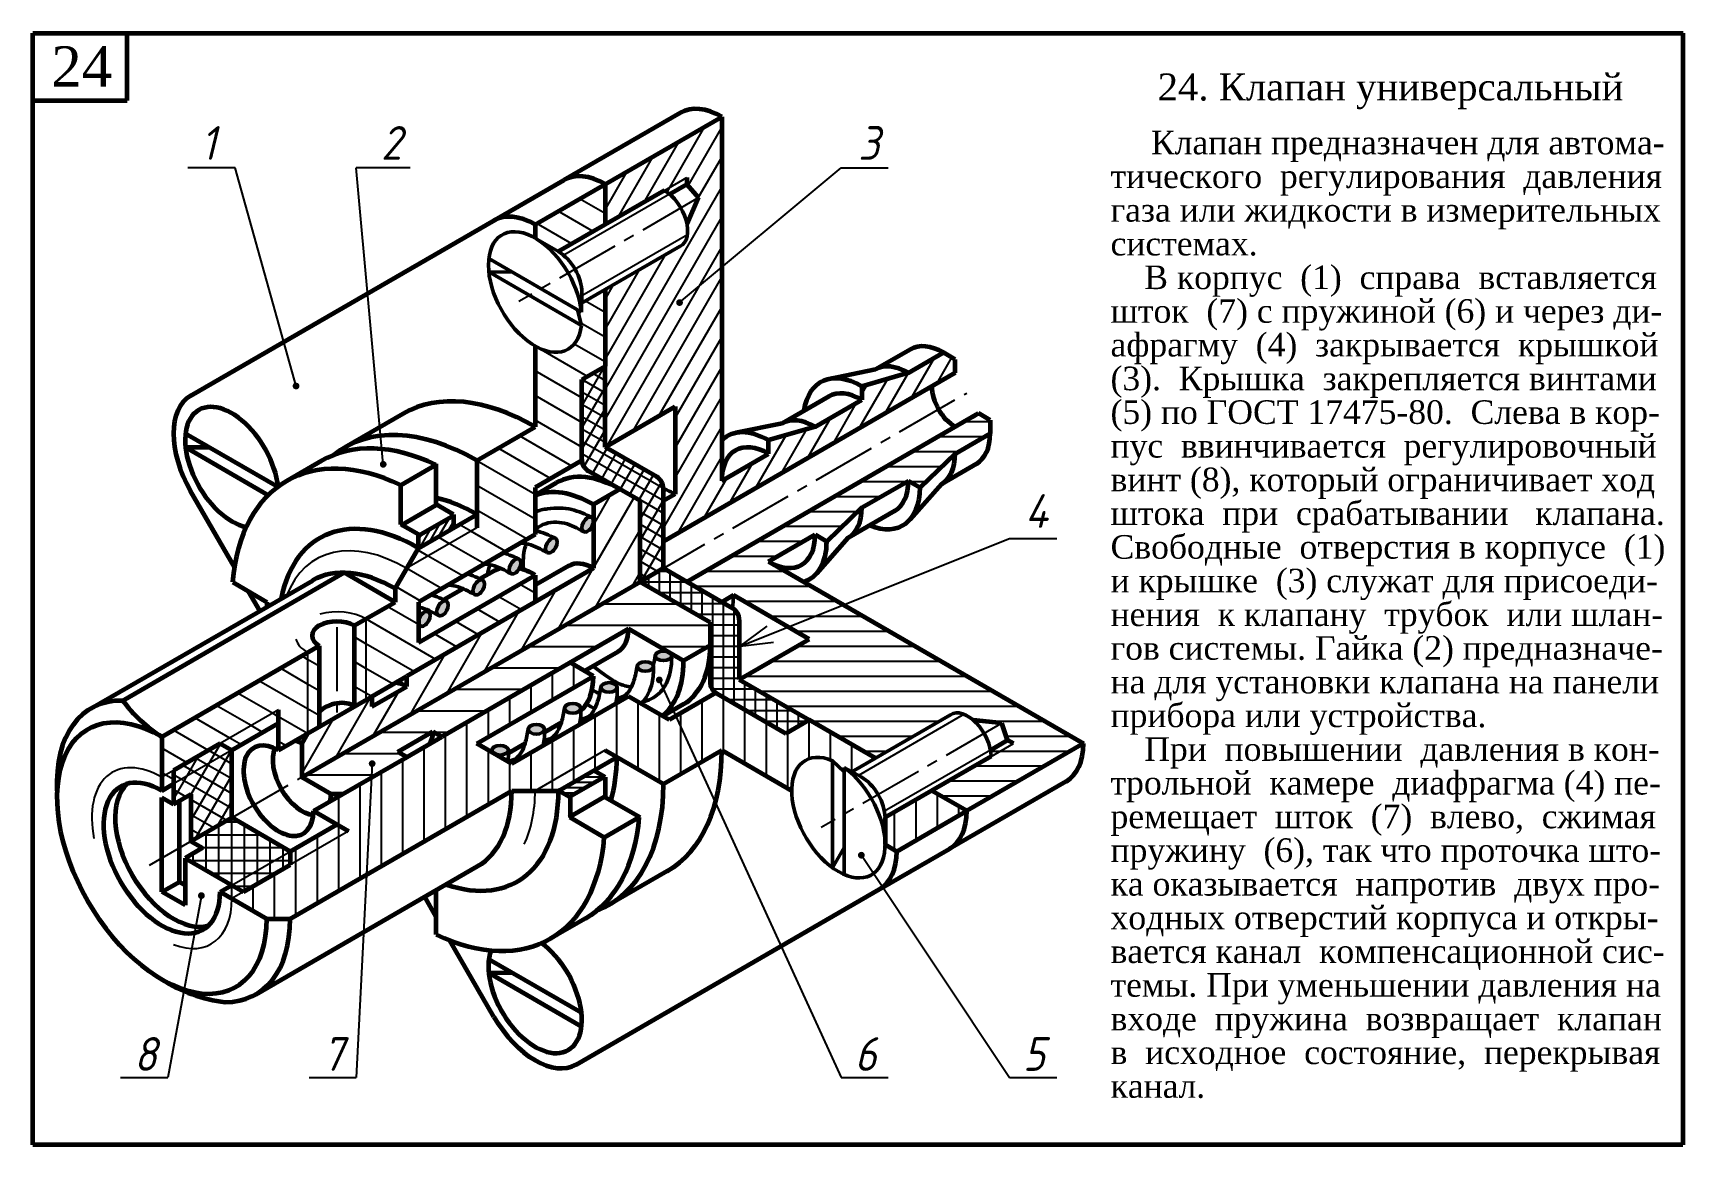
# Model space of a CAD drawing. Header units: millimetres. Extents: x -255 to 513, y 132 to 472.
# Drawn here: x -255 to -10, y 132 to 297 of the extents above; entities that cross this region are included whole.
import ezdxf

# ---------------------------------------------------------------- set-up
doc = ezdxf.new("R2010")
doc.units = ezdxf.units.MM
doc.header["$LTSCALE"] = 0.5
doc.linetypes.add('осевая2', pattern=[28.575, 19.05, -3.175, 3.175, -3.175])
doc.styles.get("Standard").update_dxf_attribs({"font": 'isocpeui.ttf', "width": 0.9})
doc.styles.add('стиль1', font='TIMES.TTF')

msp = doc.modelspace()

# ---------------------------------------------------------------- hatches: boundary and pattern name
at = {"lineweight": -3}
h = msp.add_hatch(dxfattribs=at)
h.set_pattern_fill('ANSI37', scale=0.5, angle=15, style=0)
h.set_pattern_definition([(60, (-285, 112), (-1.374815, 0.79375), []), (150, (-285, 112), (-0.79375, -1.374815), [])])
h.paths.add_polyline_path([(-161.39, 229.41, 0.267949), (-162.39, 231.15), (-170.05, 235.57), (-170.05, 247.57), (-173.51, 245.57), (-173.51, 233.72, 0.267949), (-172.51, 231.99), (-164.85, 227.57), (-164.85, 215.57), (-161.39, 217.57)])
h = msp.add_hatch(dxfattribs=at)
h.set_pattern_fill('ANSI31', angle=15, style=0)
h.set_pattern_definition([(60, (-292.16, 117.068), (-2.74963, 1.5875), [])])
h.paths.add_polyline_path([(-171.78, 217.57), (-199.5, 201.57), (-199.5, 200.04), (-204.69, 197.04), (-204.69, 198.57), (-214.22, 193.07), (-215.08, 191.57), (-215.08, 186.57), (-164.85, 215.57), (-164.85, 227.57), (-167.85, 229.3), (-171.78, 227.03)])
h = msp.add_hatch(dxfattribs=at)
h.set_pattern_fill('ANSI31', scale=0.25, angle=15, style=0)
h.set_pattern_definition([(60, (-285, 112), (-0.6874077, 0.396875), [])])
h.paths.add_polyline_path([(-192.57, 223.57), (-192.57, 225.43), (-197.76, 222.43), (-197.76, 220.57)])
h = msp.add_hatch(color=7)
edge = h.paths.add_edge_path()
edge.add_ellipse((-196.9, 210.07), major_axis=(-0.61, -1.06), ratio=0.57735, start_angle=0, end_angle=360)
edge = h.paths.add_edge_path()
edge.add_ellipse((-194.2, 211.62), major_axis=(-0.61, -1.06), ratio=0.57735, start_angle=0, end_angle=360)
edge = h.paths.add_edge_path()
edge.add_ellipse((-188.81, 214.73), major_axis=(-0.61, -1.06), ratio=0.57735, start_angle=0, end_angle=360)
edge = h.paths.add_edge_path()
edge.add_ellipse((-183.43, 217.85), major_axis=(-0.61, -1.06), ratio=0.57735, start_angle=0, end_angle=360)
edge = h.paths.add_edge_path()
edge.add_ellipse((-178.04, 220.96), major_axis=(-0.61, -1.06), ratio=0.57735, start_angle=0, end_angle=360)
edge = h.paths.add_edge_path()
edge.add_ellipse((-172.65, 224.07), major_axis=(-0.61, -1.06), ratio=0.57735, start_angle=0, end_angle=360)
h = msp.add_hatch(dxfattribs=at)
h.set_pattern_fill('ANSI31', angle=135, style=0)
h.set_pattern_definition([(180, (-292.16, 117.068), (-7e-16, -3.175), [])])
edge = h.paths.add_edge_path()
edge.add_line((-215.08, 186.57), (-210.75, 184.07))
edge.add_line((-210.75, 184.07), (-209.02, 184.07))
edge.add_line((-209.02, 184.07), (-199.5, 189.57))
edge.add_line((-199.5, 189.57), (-200.83, 190.34))
edge.add_line((-200.83, 190.34), (-195.62, 193.35))
edge.add_ellipse((-199.5, 195.57), major_axis=(2.74, -4.74), ratio=0.57735, start_angle=18.4118, end_angle=45)
edge.add_line((-195.62, 193.33), (-194.3, 192.57))
edge.add_line((-194.3, 192.57), (-166.59, 208.57))
edge.add_line((-166.59, 208.57), (-158.4, 203.84))
edge.add_line((-158.4, 203.84), (-154.46, 206.11))
edge.add_line((-154.46, 206.11), (-154.46, 209.57))
edge.add_line((-154.46, 209.57), (-164.85, 215.57))
edge.add_line((-164.85, 215.57), (-215.08, 186.57))
h = msp.add_hatch(color=7)
edge = h.paths.add_edge_path()
edge.add_ellipse((-185.64, 190.57), major_axis=(-1.22, 0), ratio=0.57735, start_angle=0, end_angle=360, ccw=False)
edge = h.paths.add_edge_path()
edge.add_ellipse((-180.25, 193.68), major_axis=(-1.22, 0), ratio=0.57735, start_angle=0, end_angle=360, ccw=False)
edge = h.paths.add_edge_path()
edge.add_ellipse((-174.86, 196.79), major_axis=(-1.22, 0), ratio=0.57735, start_angle=0, end_angle=360, ccw=False)
edge = h.paths.add_edge_path()
edge.add_ellipse((-169.47, 199.9), major_axis=(-1.22, 0), ratio=0.57735, start_angle=0, end_angle=360, ccw=False)
edge = h.paths.add_edge_path()
edge.add_ellipse((-164.08, 203.01), major_axis=(-1.22, 0), ratio=0.57735, start_angle=0, end_angle=360, ccw=False)
edge = h.paths.add_edge_path()
edge.add_ellipse((-161.39, 204.57), major_axis=(-1.22, 0), ratio=0.57735, start_angle=0, end_angle=360, ccw=False)
h = msp.add_hatch(dxfattribs=at)
h.set_pattern_fill('ANSI37', scale=0.6, angle=15, style=0)
h.set_pattern_definition([(60, (-292.16, 117.068), (-1.64978, 0.9525), []), (150, (-292.16, 117.068), (-0.9525, -1.64978), [])])
h.paths.add_polyline_path([(-231.54, 184.07), (-231.54, 177.07), (-225.48, 180.57), (-225.48, 190.57), (-234.14, 185.57), (-234.14, 182.57)])
h.paths.add_polyline_path([(-225.48, 190.57), (-227.21, 191.57), (-234.14, 187.57), (-234.14, 185.57)])
h = msp.add_hatch(dxfattribs=at)
h.set_pattern_fill('ANSI31', scale=0.25, angle=135, style=0)
h.set_pattern_definition([(180, (-285, 112), (-2e-16, -0.79375), [])])
h.paths.add_polyline_path([(-170.17, 186.64), (-171.78, 187.57), (-176.98, 184.57), (-175.37, 183.64)])
h = msp.add_hatch(dxfattribs=at)
h.set_pattern_fill('ANSI37', scale=0.6, angle=45, style=0)
h.set_pattern_definition([(90, (-292.16, 117.068), (-1.905, 3e-16), []), (180, (-292.16, 117.068), (-3e-16, -1.905), [])])
h.paths.add_polyline_path([(-216.82, 175.57), (-225.48, 180.57), (-231.54, 177.07), (-229.81, 176.07), (-232.4, 174.57), (-225.48, 170.57)])
h.paths.add_polyline_path([(-216.82, 173.57), (-216.82, 175.57), (-225.48, 170.57), (-223.74, 169.57)])

# ---------------------------------------------------------------- linework, layer by layer
at = {"color": 7, "lineweight": 60}
for p, q in [((-255, 132), (-255, 297)), ((-255, 297), (-10, 297)), ((-241, 287), (-241, 297)), ((-10, 297), (-10, 132)), ((-255, 287), (-241, 287)), ((-158.85, 285.17), (-176.17, 275.17)), ((-170.05, 274.57), (-152.73, 284.57)), ((-152.73, 284.57), (-152.73, 230.57)), ((-231.6, 243.17), (-176.17, 275.17)), ((-180.44, 268.57), (-170.05, 274.57)), ((-170.05, 274.57), (-170.05, 268.57)), ((-160.47, 273.1), (-157.93, 274.57)), ((-157.93, 275.57), (-157.93, 274.57)), ((-157.93, 274.57), (-156.19, 272.57)), ((-161.25, 273.65), (-176.98, 264.57)), ((-156.19, 272.57), (-157.88, 268.67)), ((-180.44, 268.57), (-180.44, 266.57)), ((-180.44, 266.57), (-180.44, 266.57)), ((-170.05, 258.91), (-170.05, 247.57)), ((-180.44, 250.57), (-180.44, 238.57)), ((-180.44, 250.57), (-180.44, 250.57)), ((-124.72, 250.05), (-129.92, 247.05)), ((-173.51, 245.57), (-170.05, 247.57)), ((-170.05, 235.57), (-170.05, 247.57)), ((-125.02, 246.57), (-119.82, 249.57)), ((-118.09, 248.57), (-119.82, 249.57)), ((-118.09, 246.57), (-118.09, 248.57)), ((-173.51, 233.72), (-173.51, 245.57)), ((-118.09, 246.57), (-161.39, 221.57)), ((-129.92, 247.05), (-136.8, 245.65)), ((-125.02, 246.57), (-131.95, 244.57)), ((-136.84, 243.05), (-143.77, 239.05)), ((-138.87, 238.57), (-131.95, 242.57)), ((-131.95, 244.57), (-131.95, 242.57)), ((-200.04, 240.51), (-208.7, 235.51)), ((-170.05, 235.57), (-159.66, 241.57)), ((-159.66, 241.57), (-159.66, 228.57)), ((-157.93, 215.57), (-114.62, 240.57)), ((-115.49, 240.07), (-114.62, 240.57)), ((-112.89, 239.57), (-114.62, 240.57)), ((-189.1, 233.57), (-180.44, 238.57)), ((-143.77, 239.05), (-150.65, 237.65)), ((-138.87, 238.57), (-145.8, 236.57)), ((-112.89, 239.57), (-112.89, 237.57)), ((-232.4, 235.57), (-228.87, 235.53)), ((-218.6, 229.6), (-232.35, 237.54)), ((-232.35, 235.54), (-220.06, 228.44)), ((-162.39, 231.15), (-170.05, 235.57)), ((-145.8, 234.57), (-145.8, 236.57)), ((-118.09, 234.57), (-112.89, 237.57)), ((-212.16, 233.51), (-217.36, 230.51)), ((-200.36, 229.93), (-195.17, 232.93)), ((-195.17, 233.07), (-195.17, 227.07)), ((-189.1, 233.57), (-189.1, 223.57)), ((-173.51, 233.57), (-180.44, 229.57)), ((-152.73, 230.57), (-145.8, 234.57)), ((-118.09, 234.57), (-123.29, 229.57)), ((-114.92, 233.08), (-120.12, 230.08)), ((-164.85, 227.57), (-172.51, 231.99)), ((-131.95, 226.57), (-125.02, 230.57)), ((-125.02, 230.57), (-123.29, 229.57)), ((-225.08, 217.74), (-231.6, 229.03)), ((-200.36, 224.07), (-200.36, 229.93)), ((-180.44, 228.43), (-177.31, 230.23)), ((-180.44, 229.57), (-180.44, 222.57)), ((-167.85, 229.3), (-171.78, 227.03)), ((-161.39, 217.57), (-161.39, 229.41)), ((-159.66, 228.57), (-161.39, 227.57)), ((-120.12, 230.08), (-124.77, 224.82)), ((-200.36, 223.93), (-195.17, 226.93)), ((-197.76, 220.57), (-189.1, 225.57)), ((-197.76, 222.43), (-192.57, 225.43)), ((-192.57, 225.57), (-195.17, 227.07)), ((-192.57, 225.57), (-192.57, 223.57)), ((-171.78, 227.03), (-171.78, 217.57)), ((-164.85, 215.57), (-164.85, 227.57)), ((-131.95, 226.57), (-137.14, 221.57)), ((-127.05, 226.08), (-133.97, 222.08)), ((-197.76, 222.57), (-200.36, 224.07)), ((-201.23, 214.57), (-197.76, 220.57)), ((-180.44, 222.57), (-197.76, 212.57)), ((-197.76, 220.57), (-197.76, 222.57)), ((-145.8, 218.57), (-138.87, 222.57)), ((-138.87, 222.57), (-137.14, 221.57)), ((-133.97, 222.08), (-138.63, 216.82)), ((-145.8, 218.57), (-99.04, 191.57)), ((-246.4, 196.77), (-213.47, 215.78)), ((-241.69, 197.93), (-208.78, 216.93)), ((-201.23, 212.57), (-208.78, 216.93)), ((-171.78, 217.57), (-199.5, 201.57)), ((-197.76, 206.57), (-180.44, 216.57)), ((-186.57, 217.17), (-188.62, 215.99)), ((-175.46, 217.93), (-180.44, 215.05)), ((-180.44, 216.57), (-180.44, 212.57)), ((-161.39, 217.57), (-164.85, 215.57)), ((-161.39, 217.57), (-151.13, 211.65)), ((-225.35, 215.5), (-220.28, 212.57)), ((-221.33, 211.25), (-223, 214.14)), ((-215.08, 186.57), (-164.85, 215.57)), ((-201.23, 214.57), (-201.23, 212.57)), ((-191.12, 214.54), (-194, 212.88)), ((-164.85, 215.57), (-154.46, 209.57)), ((-151, 213.57), (-152.73, 212.57)), ((-139.74, 207.07), (-151, 213.57)), ((-220.28, 212.57), (-220.28, 211.85)), ((-207.29, 209.07), (-201.23, 212.57)), ((-197.76, 212.57), (-197.76, 206.57)), ((-207.29, 209.07), (-207.29, 197.07)), ((-166.59, 208.57), (-194.3, 192.57)), ((-158.4, 203.84), (-166.59, 208.57)), ((-154.46, 209.57), (-154.46, 200.72)), ((-150.13, 209.91), (-150.13, 201.07)), ((-235.87, 192.57), (-212.49, 206.07)), ((-212.49, 206.07), (-212.49, 194.07)), ((-154.46, 206.11), (-158.4, 203.84)), ((-150.13, 201.07), (-139.74, 207.07)), ((-171.78, 201.57), (-175.25, 203.57)), ((-168.11, 205.2), (-173.09, 202.33)), ((-204.69, 198.57), (-199.5, 201.57)), ((-199.5, 200.04), (-199.5, 201.57)), ((-189.1, 191.57), (-171.78, 201.57)), ((-150.13, 201.07), (-139.74, 195.07)), ((-214.22, 193.07), (-204.69, 198.57)), ((-204.69, 197.04), (-199.5, 200.04)), ((-204.69, 198.57), (-204.69, 197.04)), ((-166.59, 198.57), (-183.91, 188.57)), ((-160.52, 195.07), (-166.59, 198.57)), ((-153.6, 199.07), (-160.52, 195.07)), ((-153.46, 198.99), (-143.2, 193.07)), ((-218.55, 190.57), (-218.55, 196.57)), ((-161.51, 195.64), (-158.38, 197.44)), ((-225.48, 190.57), (-218.55, 194.57)), ((-176.55, 194.67), (-179.02, 193.24)), ((-143.2, 193.07), (-139.74, 195.07)), ((-129.91, 189.4), (-139.74, 195.07)), ((-111.16, 194.57), (-115.38, 195.06)), ((-110.29, 192.07), (-111.16, 194.57)), ((-235.87, 192.57), (-235.87, 184.57)), ((-227.21, 191.57), (-234.14, 187.57)), ((-227.21, 191.57), (-225.48, 190.57)), ((-218.55, 190.57), (-214.22, 193.07)), ((-214.22, 193.07), (-215.08, 191.57)), ((-215.08, 191.57), (-215.08, 186.57)), ((-200.83, 190.34), (-195.63, 193.34)), ((-199.5, 189.57), (-194.3, 192.57)), ((-195.63, 193.34), (-194.3, 192.57)), ((-183.91, 188.57), (-189.1, 191.57)), ((-181.94, 191.56), (-184.4, 190.14)), ((-99.04, 191.57), (-116.36, 181.57)), ((-112.84, 190.6), (-110.29, 192.07)), ((-109.43, 191.57), (-110.29, 192.07)), ((-225.48, 180.57), (-225.48, 190.57)), ((-209.02, 184.07), (-199.5, 189.57)), ((-199.5, 189.57), (-200.83, 190.34)), ((-176.98, 184.57), (-168.32, 189.57)), ((-170.05, 190.57), (-161.39, 185.57)), ((-161.39, 185.57), (-152.73, 190.57)), ((-152.73, 190.57), (-142.34, 184.57)), ((-112.75, 189.65), (-128.48, 180.57)), ((-234.14, 187.57), (-234.14, 182.57)), ((-210.75, 184.07), (-215.08, 186.57)), ((-175.37, 183.64), (-170.17, 186.64)), ((-170.05, 186.57), (-171.78, 187.57)), ((-170.05, 186.57), (-170.05, 183.57)), ((-235.87, 184.57), (-234.14, 185.57)), ((-234.14, 182.57), (-231.54, 184.07)), ((-231.54, 184.07), (-231.54, 177.07)), ((-216.82, 165.57), (-183.91, 184.57)), ((-213.35, 181.57), (-209.02, 184.07)), ((-209.02, 184.07), (-210.75, 184.07)), ((-183.91, 184.57), (-176.98, 184.57)), ((-175.37, 183.64), (-177.1, 184.64)), ((-116.36, 181.57), (-121.55, 184.57)), ((-101.57, 185.96), (-118.89, 175.96)), ((-235.87, 169.57), (-235.87, 183.57)), ((-235.87, 183.57), (-234.14, 182.57)), ((-233.27, 171.07), (-233.27, 183.07)), ((-213.35, 181.57), (-208.16, 178.57)), ((-175.37, 180.64), (-170.17, 183.64)), ((-175.25, 183.57), (-175.25, 180.57)), ((-164.85, 180.57), (-170.05, 183.57)), ((-126.75, 175.57), (-116.36, 181.57)), ((-231.54, 177.07), (-225.48, 180.57)), ((-216.82, 175.57), (-225.48, 180.57)), ((-216.82, 175.57), (-209.89, 179.57)), ((-170.17, 177.64), (-175.25, 180.57)), ((-170.17, 177.64), (-164.98, 180.64)), ((-128.48, 180.57), (-128.48, 176.57)), ((-231.54, 177.07), (-229.81, 176.07)), ((-128.48, 176.57), (-126.75, 175.57)), ((-229.81, 176.07), (-232.4, 174.57)), ((-232.4, 174.57), (-223.74, 169.57)), ((-232.4, 174.57), (-232.4, 167.57)), ((-216.82, 175.57), (-216.82, 173.57)), ((-129.29, 169.96), (-118.89, 175.96)), ((-223.74, 169.57), (-216.82, 173.57)), ((-221.91, 154.34), (-188.98, 173.35)), ((-160.85, 172.63), (-169.51, 167.63)), ((-235.87, 169.57), (-233.27, 171.07)), ((-232.4, 167.57), (-235.87, 169.57)), ((-233.27, 171.07), (-232.4, 170.57)), ((-227.21, 169.57), (-225.48, 170.57)), ((-227.21, 169.57), (-220.28, 165.57)), ((-195.17, 169.78), (-195.17, 163.21)), ((-174.32, 143.96), (-129.29, 169.96)), ((-195.17, 165.93), (-196.84, 168.82)), ((-220.28, 165.57), (-216.82, 165.57)), ((-172.97, 165.63), (-178.17, 162.63)), ((-186.57, 151.03), (-193.09, 162.33)), ((-173.57, 151.6), (-187.32, 159.54)), ((-187.37, 157.57), (-183.83, 157.53)), ((-187.32, 157.54), (-173.57, 149.6)), ((-10, 132), (-255, 132))]:
    msp.add_line(p, q, dxfattribs=at)
at = {"color": 7, "lineweight": -3}
for p, q in [((-160.84, 273.39), (-155.22, 283.13)), ((-157.73, 274.34), (-152.73, 283)), ((-164.27, 271.91), (-159.07, 280.91)), ((-225, 277), (-232, 277)), ((-215.94, 244.62), (-225, 277)), ((-203, 233), (-207, 277)), ((-199, 277), (-207, 277)), ((-168.12, 269.68), (-162.92, 278.68)), ((-159, 257), (-135, 277)), ((-156.21, 272.53), (-152.73, 278.56)), ((-135, 277), (-128, 277)), ((-170.05, 270.78), (-166.77, 276.46)), ((-161.25, 273.65), (-157.93, 275.57)), ((-160.47, 273.1), (-176.2, 264.02)), ((-170.05, 270.2), (-173.83, 272.39)), ((-170.05, 273.87), (-170.65, 274.22)), ((-170.05, 244.11), (-152.73, 274.11)), ((-160.47, 274.04), (-160.42, 274.13)), ((-171.81, 267.55), (-177, 270.55)), ((-170.05, 239.67), (-152.73, 269.67)), ((-174.98, 265.72), (-180.18, 268.72)), ((-157.82, 267.06), (-173.52, 258)), ((-169.75, 235.74), (-152.73, 265.22)), ((-170.05, 248.56), (-161.08, 264.09)), ((-170.05, 253), (-164.93, 261.87)), ((-165.9, 237.96), (-152.73, 260.78)), ((-170.05, 257.45), (-168.78, 259.65)), ((-170.05, 255.54), (-172.97, 257.23)), ((-162.05, 240.19), (-152.73, 256.33)), ((-170.05, 251.87), (-173.65, 253.95)), ((-172.67, 246.05), (-180.44, 250.54)), ((-170.05, 248.21), (-174.63, 250.85)), ((-159.66, 239.89), (-152.73, 251.89)), ((-124.61, 242.8), (-121.15, 248.8)), ((-120.76, 245.02), (-118.56, 248.84)), ((-173.51, 242.88), (-180.44, 246.88)), ((-159.66, 235.44), (-152.73, 247.44)), ((-132.31, 238.36), (-128.08, 245.68)), ((-128.46, 240.58), (-125, 246.58)), ((-173.51, 239.21), (-180.44, 243.21)), ((-159.66, 231), (-152.73, 243)), ((-131.95, 243.44), (-131.16, 244.79)), ((-136.16, 236.13), (-132.7, 242.13)), ((-173.51, 235.54), (-180.44, 239.54)), ((-161.39, 223.55), (-152.73, 238.55)), ((-143.86, 231.69), (-140.09, 238.22)), ((-140.01, 233.91), (-136.55, 239.91)), ((-112.89, 239.31), (-116.81, 239.31)), ((-178.15, 230.89), (-185.95, 235.39)), ((-174.98, 232.72), (-182.77, 237.22)), ((-147.71, 229.47), (-143.17, 237.33)), ((-113.73, 237.08), (-120.66, 237.08)), ((-180.44, 228.54), (-189.1, 233.54)), ((-159.26, 222.8), (-152.73, 234.11)), ((-151.56, 227.24), (-148.1, 233.24)), ((-117.58, 234.86), (-124.51, 234.86)), ((-155.41, 225.02), (-151.95, 231.02)), ((-125.28, 230.42), (-132.21, 230.42)), ((-120.09, 232.64), (-128.36, 232.64)), ((-122.4, 230.42), (-124.75, 230.42)), ((-180.44, 224.88), (-189.1, 229.88)), ((-129.13, 228.19), (-136.06, 228.19)), ((-181.62, 221.89), (-189.1, 226.21)), ((-132.57, 225.97), (-139.91, 225.97)), ((-189.1, 223.57), (-199.5, 217.57)), ((-189.99, 223.06), (-191.72, 224.06)), ((-184.79, 220.06), (-189.99, 223.06)), ((-134.88, 223.75), (-143.76, 223.75)), ((-193.16, 221.22), (-194.9, 222.22)), ((-187.97, 218.22), (-193.16, 221.22)), ((-150, 206), (-110, 222)), ((-140.68, 221.53), (-147.61, 221.53)), ((-110, 222), (-103, 222)), ((-196.34, 219.39), (-197.92, 220.3)), ((-191.14, 216.39), (-196.34, 219.39)), ((-144.53, 219.3), (-151.46, 219.3)), ((-194.32, 214.56), (-199.5, 217.55)), ((-163.57, 214.83), (-163.57, 216.31)), ((-160.55, 217.08), (-162.23, 217.08)), ((-161.98, 213.91), (-161.98, 217.22)), ((-160.4, 212.99), (-160.4, 216.99)), ((-158.81, 212.08), (-158.81, 216.08)), ((-143.23, 217.08), (-155.31, 217.08)), ((-182.48, 211.39), (-185.95, 213.39)), ((-180.44, 213.88), (-182.77, 215.22)), ((-157.8, 215.49), (-164.72, 215.49)), ((-155.05, 213.91), (-161.97, 213.91)), ((-157.22, 211.16), (-157.22, 215.16)), ((-139.38, 214.86), (-156.7, 214.86)), ((-155.63, 210.25), (-155.63, 214.25)), ((-154.05, 199.5), (-154.05, 213.33)), ((-197.76, 209.21), (-202.4, 211.89)), ((-185.66, 209.56), (-189.12, 211.56)), ((-152.3, 212.32), (-159.23, 212.32)), ((-150.31, 210.73), (-156.48, 210.73)), ((-152.46, 198.41), (-152.46, 212.41)), ((-150.87, 197.5), (-150.87, 211.47)), ((-135.53, 212.64), (-149.38, 212.64)), ((-205.56, 210.07), (-205.56, 198.07)), ((-195.18, 204.06), (-205.56, 210.05)), ((-188.83, 207.72), (-192.3, 209.72)), ((-150.13, 209.14), (-154.46, 209.14)), ((-150, 206), (-146, 209)), ((-131.68, 210.41), (-145.53, 210.41)), ((-205.56, 206.38), (-207.29, 207.38)), ((-198.36, 202.23), (-205.56, 206.38)), ((-192.01, 205.89), (-195.47, 207.89)), ((-150.13, 207.56), (-154.46, 207.56)), ((-150.13, 205.97), (-154.46, 205.97)), ((-150, 206), (-145.03, 206.59)), ((-127.83, 208.19), (-141.68, 208.19)), ((-123.98, 205.97), (-141.64, 205.97)), ((-214.22, 204.05), (-215.1, 204.56)), ((-214.22, 205.07), (-214.22, 193.07)), ((-212.49, 203.05), (-214.22, 204.05)), ((-205.56, 202.72), (-207.29, 203.72)), ((-150.13, 204.38), (-154.46, 204.38)), ((-120.13, 203.75), (-145.49, 203.75)), ((-214.22, 200.38), (-218.27, 202.73)), ((-201.53, 200.39), (-205.56, 202.72)), ((-177.86, 198.06), (-177.86, 202.06)), ((-174.68, 199.89), (-174.68, 203.24)), ((-162, 201), (-135, 142)), ((-150.13, 202.79), (-154.46, 202.79)), ((-150.13, 201.21), (-154.46, 201.21)), ((-116.28, 201.52), (-149.34, 201.52)), ((-219.43, 196.06), (-224.62, 199.06)), ((-214.22, 196.72), (-221.45, 200.89)), ((-212.49, 199.38), (-214.22, 200.38)), ((-205.56, 199.05), (-207.29, 200.05)), ((-204.71, 198.56), (-205.56, 199.05)), ((-181.03, 196.23), (-181.03, 200.23)), ((-147.62, 199.62), (-154.13, 199.62)), ((-149.28, 196.58), (-149.28, 200.58)), ((-147.7, 195.66), (-147.7, 199.66)), ((-112.43, 199.3), (-147.07, 199.3)), ((-146.11, 194.75), (-146.11, 198.75)), ((-222.6, 194.23), (-227.8, 197.23)), ((-218.55, 196.57), (-227.21, 191.57)), ((-218.55, 195.55), (-219.43, 196.06)), ((-212.49, 195.72), (-214.22, 196.72)), ((-187.38, 192.56), (-187.38, 196.56)), ((-184.21, 194.39), (-184.21, 198.39)), ((-168.33, 189.58), (-168.33, 197.56)), ((-165.16, 187.74), (-165.16, 197.74)), ((-158.81, 187.06), (-158.81, 196.06)), ((-155.63, 188.89), (-155.63, 197.89)), ((-152.46, 190.41), (-152.46, 198.41)), ((-144.87, 198.03), (-151.8, 198.03)), ((-149.28, 188.58), (-149.28, 196.58)), ((-142.12, 196.44), (-149.05, 196.44)), ((-144.52, 193.83), (-144.52, 197.83)), ((-108.58, 197.08), (-143.22, 197.08)), ((-142.93, 193.22), (-142.93, 196.91)), ((-228.95, 190.56), (-234.15, 193.56)), ((-225.78, 192.39), (-230.97, 195.39)), ((-220.87, 193.23), (-222.6, 194.23)), ((-214.23, 193.06), (-218.55, 195.55)), ((-190.56, 180.73), (-190.56, 194.73)), ((-174.68, 187.89), (-174.68, 193.89)), ((-171.51, 189.73), (-171.51, 195.73)), ((-161.98, 185.91), (-161.98, 195.91)), ((-140.11, 194.86), (-146.3, 194.86)), ((-146.11, 186.75), (-146.11, 194.75)), ((-141.35, 194.14), (-141.35, 196)), ((-139.76, 189.31), (-139.76, 195.06)), ((-120.45, 194.86), (-139.37, 194.86)), ((-116.74, 195.91), (-132.45, 186.85)), ((-104.73, 194.86), (-113.65, 194.86)), ((-224.05, 191.39), (-225.78, 192.39)), ((-217.41, 191.23), (-218.55, 191.89)), ((-193.73, 178.89), (-193.73, 192.89)), ((-177.86, 186.06), (-177.86, 192.06)), ((-142.86, 193.27), (-143.55, 193.27)), ((-142.93, 184.91), (-142.93, 193.22)), ((-136.58, 189.13), (-136.58, 193.25)), ((-124.3, 192.63), (-135.52, 192.63)), ((-133.41, 187.38), (-133.41, 191.41)), ((-112.75, 189.65), (-109.43, 191.57)), ((-100.88, 192.63), (-110.49, 192.63)), ((-232.13, 188.73), (-235.87, 190.89)), ((-225.48, 190.57), (-234.14, 185.57)), ((-200.08, 175.23), (-200.08, 189.23)), ((-196.91, 177.06), (-196.91, 191.06)), ((-187.38, 182.56), (-187.38, 190.58)), ((-184.21, 184.39), (-184.21, 188.74)), ((-181.03, 184.57), (-181.03, 190.23)), ((-170.05, 190.57), (-180.44, 184.57)), ((-171.51, 187.73), (-171.51, 189.73)), ((-128.16, 190.41), (-131.67, 190.41)), ((-112.84, 190.6), (-128.57, 181.52)), ((-111.43, 190.41), (-112.81, 190.41)), ((-101.04, 190.41), (-111.43, 190.41)), ((-234.14, 187.57), (-235.87, 186.57)), ((-235.3, 186.89), (-235.87, 187.22)), ((-234.14, 186.22), (-235.3, 186.89)), ((-204.64, 188.59), (-207, 142)), ((-203.26, 173.39), (-203.26, 187.39)), ((-174.68, 185.89), (-174.68, 187.89)), ((-104.89, 188.19), (-115.28, 188.19)), ((-206.43, 171.56), (-206.43, 185.56)), ((-177.86, 184.57), (-177.86, 186.06)), ((-120.71, 179.05), (-120.71, 184.08)), ((-108.74, 185.97), (-119.13, 185.97)), ((-209.61, 179.41), (-209.61, 183.73)), ((-123.88, 177.22), (-123.88, 183.22)), ((-112.59, 183.74), (-120.12, 183.74)), ((-117.53, 180.89), (-117.53, 182.25)), ((-209.61, 177.73), (-209.61, 179.41)), ((-208.16, 178.57), (-216.82, 173.57)), ((-212.78, 175.9), (-212.78, 177.9)), ((-209.61, 169.73), (-209.61, 177.73)), ((-225.48, 170.57), (-216.82, 175.57)), ((-215.96, 174.06), (-215.96, 176.06)), ((-215.96, 166.06), (-215.96, 174.06)), ((-212.78, 167.9), (-212.78, 175.9)), ((-132, 175), (-110, 142)), ((-219.13, 165.57), (-219.13, 172.23)), ((-225.48, 168.57), (-225.48, 170.56)), ((-223.74, 169.57), (-225.48, 168.57)), ((-222.31, 166.74), (-222.31, 170.4)), ((-230, 169), (-235, 142)), ((-242, 142), (-235, 142)), ((-214, 142), (-207, 142)), ((-135, 142), (-128, 142)), ((-110, 142), (-103, 142))]:
    msp.add_line(p, q, dxfattribs=at)
at = {"color": 7, "linetype": 'осевая2', "lineweight": -3}
for p, q in [((-156.21, 272.53), (-182.86, 257.14)), ((-237.71, 173.51), (-116.36, 243.57)), ((-209.89, 208.86), (-209.89, 195.57)), ((-111.16, 194.57), (-137.96, 179.1))]:
    msp.add_line(p, q, dxfattribs=at)
at = {"color": 7, "lineweight": 50}
for p, q in [((-176.98, 264.57), (-180.44, 266.57)), ((-158.9, 265.35), (-173.54, 256.89)), ((-173.57, 255.6), (-187.32, 263.54)), ((-187.32, 261.54), (-173.57, 253.6)), ((-187.32, 261.54), (-183.83, 261.53)), ((-173.52, 258.48), (-173.57, 255.6)), ((-173.57, 253.6), (-174.13, 255.92)), ((-118.76, 195.83), (-133.41, 187.38)), ((-136.28, 173.13), (-136.28, 189.01)), ((-136.28, 189.01), (-134.54, 187.36)), ((-134.54, 188.01), (-134.54, 172.13)), ((-132.02, 186.61), (-134.54, 188.01)), ((-128.48, 180.57), (-128.48, 176.57)), ((-136.28, 173.13), (-134.54, 176.15))]:
    msp.add_line(p, q, dxfattribs=at)
at = {"color": 7}
for p, q in [((-192.57, 225.57), (-192.57, 225.43)), ((-197.76, 222.43), (-197.76, 222.57)), ((-197.76, 222.43), (-197.76, 222.43)), ((-197.49, 212.72), (-201.09, 214.8)), ((-164.85, 215.57), (-154.46, 209.57)), ((-152.61, 212.64), (-152.85, 212.64)), ((-205.56, 210.05), (-205.57, 210.06)), ((-139.76, 195.06), (-139.76, 195.08)), ((-168.33, 189.56), (-168.33, 189.58)), ((-212.78, 181.24), (-212.78, 181.9)), ((-127.06, 175.75), (-127.06, 181.39))]:
    msp.add_line(p, q, dxfattribs=at)
at = {"color": 7, "const_width": 0.5}
for points in [[(-159.25, 257, 1), (-158.75, 257, 1)], [(-216.19, 244.62, 1), (-215.69, 244.62, 1)], [(-203.25, 233, 1), (-202.75, 233, 1)], [(-162.25, 201, 1), (-161.75, 201, 1)], [(-204.89, 188.59, 1), (-204.39, 188.59, 1)], [(-132.25, 175, 1), (-131.75, 175, 1)], [(-230.25, 169, 1), (-229.75, 169, 1)]]:
    msp.add_lwpolyline(points, format="xyb", close=True, dxfattribs=at)
at = {"color": 7, "lineweight": 60}
for centre, radius, start, end in [((-171.51, 233.72), 2, 180, 240), ((-163.39, 229.41), 2, 0, 60), ((-152.13, 209.91), 2, 0, 60), ((-152.46, 200.72), 2, 180, 240), ((-223.8, 211.51), 22.46, 217.2087, 237.4935), ((-223.8, 175.51), 22.46, 237.4935, 263.1961)]:
    msp.add_arc(centre, radius, start, end, dxfattribs=at)
for centre, major_axis, ratio, start_param, end_param in [((-152.73, 274.57), (6.12, -10.61), 0.57735, 2.356194, 3.141593), ((-170.05, 264.57), (6.12, -10.61), 0.57735, 2.356194, 3.141593), ((-180.44, 258.57), (6.12, -10.61), 0.57735, 2.356194, 3.141593), ((-119.82, 241.57), (4.9, -8.49), 0.57735, 2.356194, 3.141593), ((-125.02, 238.57), (4.9, -8.49), 0.57735, 2.356194, 3.141593), ((-131.95, 234.57), (6.12, -10.61), 0.57735, 2.356194, 3.785094), ((-225.48, 232.57), (6.12, -10.61), 0.57735, 3.141593, 4.712389), ((-180.44, 206.57), (19.6, -33.94), 0.57735, 2.356194, 3.141593), ((-131.95, 234.57), (4.9, -8.49), 0.57735, 2.356194, 3.141593), ((-118.09, 242.57), (2.45, -4.24), 0.57735, 3.926991, 5.497787), ((-225.48, 232.57), (4.9, -8.49), 0.57735, 0.921104, 5.815679), ((-189.1, 201.57), (19.6, -33.94), 0.57735, 2.356194, 3.230096), ((-145.8, 226.57), (6.12, -10.61), 0.57735, 2.356194, 3.28349), ((-138.87, 230.57), (4.9, -8.49), 0.57735, 2.356194, 3.141593), ((-197.76, 196.57), (19.6, -33.94), 0.57735, 2.450082, 3.833103), ((-192.57, 199.57), (19.6, -33.94), 0.57735, 2.450082, 3.141593), ((-145.8, 226.57), (4.9, -8.49), 0.57735, 2.356194, 3.926991), ((-119.82, 241.57), (4.9, -8.49), 0.57735, 6.283185, 7.068583), ((-125.02, 238.57), (4.9, -8.49), 0.57735, 6.283185, 7.068583), ((-167.85, 213.84), (9.47, -16.4), 0.57735, 2.356194, 3.141593), ((-131.95, 234.57), (4.9, -8.49), 0.57735, 6.283185, 7.068583), ((-189.1, 201.57), (14.7, -25.46), 0.57735, 8.63938, 8.935349), ((-171.78, 211.57), (9.47, -16.4), 0.57735, 2.356194, 3.059752), ((-131.95, 234.57), (6.12, -10.61), 0.57735, 5.639684, 7.068583), ((-197.76, 196.57), (14.7, -25.46), 0.57735, 8.63938, 10.010464), ((-138.87, 230.57), (4.9, -8.49), 0.57735, 6.283185, 7.068583), ((-145.8, 226.57), (4.9, -8.49), 0.57735, 5.497787, 7.068583), ((-145.8, 226.57), (6.12, -10.61), 0.57735, 6.141288, 7.068583), ((-171.78, 211.57), (3.67, -6.36), 0.57735, 2.356194, 3.141593), ((-201.23, 194.57), (12.25, -21.21), 0.57735, 2.356194, 3.141593), ((-180.44, 206.57), (6.12, -10.61), 0.57735, 2.99117, 3.141593), ((-180.44, 206.57), (6.12, -10.61), 0.57735, 2.356194, 2.629798), ((-209.89, 207.57), (-3.67, 0), 0.57735, 3.926991, 7.068583), ((-171.78, 211.57), (3.67, -6.36), 0.57735, 0, 0.785398), ((-167.85, 213.84), (9.47, -16.4), 0.57735, 6.283185, 7.068583), ((-171.78, 211.57), (9.47, -16.4), 0.57735, 6.365026, 7.068583), ((-180.44, 206.57), (6.12, -10.61), 0.57735, 0.118807, 0.785398), ((-199.5, 195.57), (2.74, -4.74), 0.57735, 2.356194, 2.820247), ((-235.87, 174.57), (11.02, -19.09), 0.57735, 2.356194, 7.068583), ((-234.14, 175.57), (12.25, -21.21), 0.57735, 9.090407, 10.261516), ((-209.89, 195.57), (3.11, 0.77), 0.598508, 0.451001, 2.397893), ((-218.55, 184.57), (3.67, -6.36), 0.57735, 2.356194, 7.068583), ((-215.08, 186.57), (3.06, -5.3), 0.57735, 2.356194, 2.583994), ((-199.5, 195.57), (2.74, -4.74), 0.57735, 0.321346, 0.785398), ((-107.7, 196.57), (6.12, -10.61), 0.57735, 0, 0.785398), ((-215.08, 186.57), (3.06, -5.3), 0.57735, 3.521927, 5.902851), ((-189.1, 201.57), (14.7, -25.46), 0.57735, 6.772615, 7.068583), ((-180.44, 206.57), (19.6, -33.94), 0.57735, 6.283185, 7.068583), ((-235.87, 174.57), (6.12, -10.61), 0.57735, 2.356194, 7.068583), ((-234.14, 175.57), (6.12, -10.61), 0.57735, 3.28349, 6.141288), ((-215.08, 186.57), (3.06, -5.3), 0.57735, 6.840784, 7.068583), ((-197.76, 196.57), (14.7, -25.46), 0.57735, 5.697499, 7.068583), ((-201.23, 194.57), (12.25, -21.21), 0.57735, 6.283185, 7.068583), ((-189.1, 201.57), (19.6, -33.94), 0.57735, 6.194681, 7.068583), ((-125.02, 186.57), (6.12, -10.61), 0.57735, 0, 0.785398), ((-192.57, 199.57), (19.6, -33.94), 0.57735, 6.283185, 6.974696), ((-197.76, 196.57), (19.6, -33.94), 0.57735, 5.591675, 6.974696), ((-135.41, 180.57), (6.12, -10.61), 0.57735, 0, 0.785398), ((-234.14, 175.57), (12.25, -21.21), 0.57735, 5.956955, 7.068583), ((-180.44, 154.57), (4.9, -8.49), 0.57735, 3.609099, 8.503674), ((-180.44, 154.57), (6.12, -10.61), 0.57735, 4.712389, 6.283185)]:
    msp.add_ellipse(centre, major_axis=major_axis, ratio=ratio, start_param=start_param, end_param=end_param, dxfattribs=at)
at = {"color": 7, "lineweight": 50}
for centre, major_axis, start_param, end_param in [((-161.25, 269.65), (2.45, -4.24), 6.242011, 8.63938), ((-180.44, 258.57), (4.9, -8.49), 0.910726, 6.943256), ((-176.98, 260.57), (2.45, -4.24), 0.763942, 2.356194), ((-159.66, 218.57), (6.12, -10.61), 2.356194, 2.557552), ((-159.66, 218.57), (6.12, -10.61), 6.867226, 7.068583)]:
    msp.add_ellipse(centre, major_axis=major_axis, ratio=0.57735, start_param=start_param, end_param=end_param, dxfattribs=at)
for centre in [(-172.65, 224.07), (-178.04, 220.96), (-183.43, 217.85), (-188.81, 214.73), (-196.9, 210.07), (-194.2, 211.62)]:
    msp.add_ellipse(centre, major_axis=(-0.61, -1.06), ratio=0.57735, dxfattribs=at)
at = {"color": 7}
for centre, major_axis, start_param, end_param in [((-199.5, 195.57), (13.47, -23.33), 8.63938, 9.854478), ((-234.14, 175.57), (12.25, -21.21), 11.729632, 11.779224)]:
    msp.add_ellipse(centre, major_axis=major_axis, ratio=0.57735, start_param=start_param, end_param=end_param, dxfattribs=at)
at = {"color": 7, "lineweight": -3}
for centre, major_axis, start_param, end_param in [((-209.89, 207.57), (-6.12, 0), 3.926991, 5.137428), ((-209.89, 207.57), (-6.12, 0), 6.425082, 7.068583), ((-235.87, 174.57), (7.35, -12.73), 2.356194, 4.172824), ((-199.5, 195.57), (13.47, -23.33), 6.653271, 7.068583), ((-235.87, 174.57), (7.35, -12.73), 5.665235, 7.068583)]:
    msp.add_ellipse(centre, major_axis=major_axis, ratio=0.57735, start_param=start_param, end_param=end_param, dxfattribs=at)
at = {"color": 7, "lineweight": 50, "extrusion": (0, 0, -1)}
for centre in [(-164.08, 203.01), (-161.39, 204.57), (-169.47, 199.9), (-174.86, 196.79), (-180.25, 193.68), (-185.64, 190.57)]:
    msp.add_ellipse(centre, major_axis=(-1.22, 0), ratio=0.57735, dxfattribs=at)
for centre, major_axis, start_param, end_param in [((-116.21, 191.65), (-2.45, 4.24), 6.242011, 8.63938), ((-135.41, 180.57), (-4.9, 8.49), 0.910726, 6.943256), ((-131.95, 182.57), (-2.45, 4.24), 0.763942, 2.356194)]:
    msp.add_ellipse(centre, major_axis=major_axis, ratio=0.57735, start_param=start_param, end_param=end_param, dxfattribs=at)
at = {"color": 7, "lineweight": 50}
for points, knots in [([(-172.07, 225.14), (-172.98, 225.58), (-175.06, 226.54), (-178.04, 226.58), (-179.85, 226.17), (-180.44, 225.94)], [0, 0, 0, 0, 3.236868, 6.816063, 8.710526, 8.710526, 8.710526, 8.710526]), ([(-173.27, 223.01), (-174.18, 223.51), (-176.01, 224.54), (-178.78, 224.47), (-180.1, 223.6), (-180.44, 223.28)], [0, 0, 0, 0, 3.032601, 6.257585, 7.644262, 7.644262, 7.644262, 7.644262]), ([(-177.44, 222.03), (-178.37, 222.46), (-179.37, 222.93), (-180.43, 223.18), (-180.44, 223.18)], [0, 0, 0, 0, 3.236868, 3.276632, 3.276632, 3.276632, 3.276632]), ([(-178.68, 219.92), (-179.57, 220.4), (-180.8, 221.09), (-182.23, 221.29), (-182.63, 221.3)], [0, 0, 0, 0, 3.032601, 4.209666, 4.209666, 4.209666, 4.209666]), ([(-181.78, 221.21), (-182.08, 220.34), (-182.25, 219), (-182.22, 217.73), (-182.2, 217.37)], [10.11451, 10.11451, 10.11451, 10.11451, 12.872019, 13.930551, 13.930551, 13.930551, 13.930551]), ([(-184.03, 216.78), (-184.95, 217.29), (-186.19, 217.98), (-187.62, 218.18), (-188.02, 218.19)], [0, 0, 0, 0, 3.032601, 4.209666, 4.209666, 4.209666, 4.209666]), ([(-189.44, 213.69), (-190.34, 214.18), (-191.58, 214.87), (-193.01, 215.07), (-193.41, 215.08)], [0, 0, 0, 0, 3.032601, 4.209666, 4.209666, 4.209666, 4.209666]), ([(-194.84, 210.57), (-195.73, 211.07), (-196.66, 211.59), (-197.71, 211.83), (-197.76, 211.84)], [0, 0, 0, 0, 3.032601, 3.187206, 3.187206, 3.187206, 3.187206]), ([(-160.17, 204.61), (-160.15, 203.78), (-160.24, 202.38), (-160.91, 200.43), (-162.12, 198.65), (-163.58, 197.95), (-164.45, 197.75)], [0, 0, 0, 0, 2.466118, 4.168379, 6.153239, 8.759289, 8.759289, 8.759289, 8.759289]), ([(-171.77, 202.98), (-168.89, 200.88), (-167.91, 200.39), (-166.77, 200.01), (-166.15, 199.93)], [35.24492, 35.24492, 35.24492, 35.24492, 36.558432, 38.355568, 38.355568, 38.355568, 38.355568]), ([(-168.32, 198.34), (-167.93, 198.35), (-166.72, 198.61), (-165.68, 200.77), (-165.42, 202.36), (-165.31, 203.07)], [38.87789, 38.87789, 38.87789, 38.87789, 40.046732, 42.791534, 44.999728, 44.999728, 44.999728, 44.999728]), ([(-162.86, 203.02), (-162.84, 202.22), (-162.93, 200.83), (-163.59, 198.92), (-164.26, 197.91), (-164.7, 197.48)], [0, 0, 0, 0, 2.466118, 4.168379, 6.013201, 6.013201, 6.013201, 6.013201]), ([(-173.7, 195.23), (-173.32, 195.23), (-172.11, 195.5), (-171.07, 197.66), (-170.81, 199.25), (-170.7, 199.96)], [38.87789, 38.87789, 38.87789, 38.87789, 40.046732, 42.791534, 44.999728, 44.999728, 44.999728, 44.999728]), ([(-168.24, 199.9), (-168.23, 199.11), (-168.28, 198.29), (-168.46, 197.48), (-168.46, 197.48)], [0, 0, 0, 0, 2.466118, 2.467661, 2.467661, 2.467661, 2.467661]), ([(-179.09, 192.12), (-178.71, 192.12), (-177.5, 192.39), (-176.46, 194.55), (-176.2, 196.14), (-176.09, 196.85)], [38.87789, 38.87789, 38.87789, 38.87789, 40.046732, 42.791534, 44.999728, 44.999728, 44.999728, 44.999728]), ([(-173.64, 196.82), (-173.62, 196), (-173.67, 195.17), (-173.85, 194.37), (-173.85, 194.37)], [0, 0, 0, 0, 2.466118, 2.467661, 2.467661, 2.467661, 2.467661]), ([(-171.57, 196.76), (-171.93, 196.92), (-172.36, 197.13), (-172.77, 197.36), (-172.84, 197.39)], [13.242783, 13.242783, 13.242783, 13.242783, 14.410382, 14.632061, 14.632061, 14.632061, 14.632061]), ([(-184.67, 189.01), (-184.21, 188.99), (-182.92, 189.21), (-181.85, 191.43), (-181.59, 193.03), (-181.47, 193.74)], [38.692264, 38.692264, 38.692264, 38.692264, 40.046732, 42.791534, 44.999728, 44.999728, 44.999728, 44.999728]), ([(-179.03, 193.67), (-179.01, 192.89), (-179.06, 192.06), (-179.24, 191.26), (-179.24, 191.26)], [0, 0, 0, 0, 2.466118, 2.467661, 2.467661, 2.467661, 2.467661])]:
    msp.add_open_spline(points, degree=3, knots=knots, dxfattribs=at)
for points in [[(-187.16, 218.1), (-187.33, 217.63), (-187.44, 217.13), (-187.51, 216.63)], [(-182.86, 218.93), (-183.55, 219.25), (-184.32, 219.61), (-185.12, 219.87)], [(-188.25, 215.82), (-188.93, 216.14), (-189.71, 216.5), (-190.51, 216.76)], [(-193.55, 212.67), (-194.32, 213.03), (-195.09, 213.39), (-195.89, 213.65)], [(-162.89, 203.16), (-162.77, 203.66), (-162.69, 204.14), (-162.61, 204.62)], [(-171.98, 199.55), (-171.63, 199.35), (-171.26, 199.16), (-170.87, 198.98)], [(-184.41, 190.63), (-184.38, 190.03), (-184.42, 189.47), (-184.49, 188.91)]]:
    msp.add_open_spline(points, degree=3, dxfattribs=at)

# ---------------------------------------------------------------- texts
at = {"color": 7, "lineweight": 60, "style": 'стиль1'}
msp.add_text('24', height=6, dxfattribs=at).set_placement((-252.3, 289.03))
at = {"color": 7, "style": 'стиль1'}
for s, height, p in [('24. Клапан универсальный', 4, (-88, 287)), ('Клапан предназначен для автома-', 3.5, (-89, 279)), ('тического  регулирования  давления', 3.5, (-95, 274)), ('газа или жидкости в измерительных ', 3.5, (-95, 269)), ('системах.', 3.5, (-95, 264)), ('В корпус  (1)  справа  вставляется', 3.5, (-90, 259)), ('шток  (7) с пружиной (6) и через ди-', 3.5, (-95, 254)), ('афрагму  (4)  закрывается  крышкой', 3.5, (-95, 249)), ('(3).  Крышка  закрепляется винтами', 3.5, (-95, 244)), ('(5) по ГОСТ 17475-80.  Слева в кор-', 3.5, (-95, 239)), ('пус  ввинчивается  регулировочный', 3.5, (-95, 234)), ('винт (8), который ограничивает ход', 3.5, (-95, 229)), ('штока  при  срабатывании   клапана.', 3.5, (-95, 224)), ('Свободные  отверстия в корпусе  (1)', 3.5, (-95, 219)), ('и крышке  (3) служат для присоеди-', 3.5, (-95, 214)), ('нения  к клапану  трубок  или шлан-', 3.5, (-95, 209)), ('гов системы. Гайка (2) предназначе-', 3.5, (-95, 204)), ('на для установки клапана на панели', 3.5, (-95, 199)), ('прибора или устройства.', 3.5, (-95, 194)), ('При  повышении  давления в кон-', 3.5, (-90, 189)), ('трольной  камере  диафрагма (4) пе-', 3.5, (-95, 184)), ('ремещает  шток  (7)  влево,  сжимая', 3.5, (-95, 179)), ('пружину  (6), так что проточка што-', 3.5, (-95, 174)), ('ка оказывается  напротив  двух про-', 3.5, (-95, 169)), ('ходных отверстий корпуса и откры-', 3.5, (-95, 164)), ('вается канал  компенсационной сис-', 3.5, (-95, 159)), ('темы. При уменьшении давления на', 3.5, (-95, 154)), ('входе  пружина  возвращает  клапан', 3.5, (-95, 149)), ('в  исходное  состояние,  перекрывая', 3.5, (-95, 144)), ('канал.', 3.5, (-95, 139))]:
    msp.add_text(s, height=height, dxfattribs=at).set_placement(p)
at = {"color": 7, "lineweight": -3, "width": 0.9}
for s, p in [('1', (-230.06, 278.19)), ('2', (-203.32, 278.19)), ('3', (-132.46, 278.19)), ('4', (-107.7, 223.57)), ('8', (-240, 143)), ('7', (-212, 143)), ('6', (-133, 143)), ('5', (-108, 143))]:
    msp.add_text(s, height=5, dxfattribs=at).set_placement(p)

doc.saveas('drawing.dxf')
